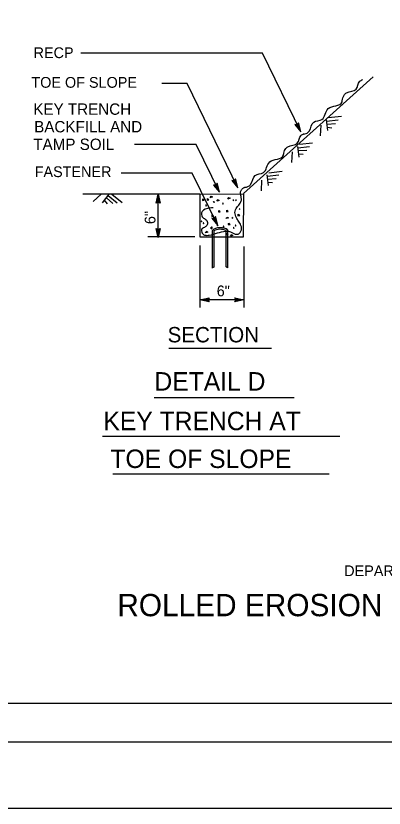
# Model space of a CAD drawing. Extents: x -894 to 866, y -472 to 714.
# Drawn here: x 221 to 460, y -472 to 43 of the extents above; entities that cross this region are included whole.
import ezdxf

# ---------------------------------------------------------------- set-up
doc = ezdxf.new("R2010")
doc.units = 0
for name, color, linetype in [('10 Sheet Format', 7, 'Continuous'), ('56 Stage 3 Anno', 7, 'Continuous'), ('57 Undefined', 7, 'Continuous'), ('58 Soundwalls', 7, 'Continuous'), ('60 Nongeo Data', 7, 'Continuous'), ('border_PLOTTING-ELEMENTS', 7, 'Continuous'), ('border_rw_22x34_Cut_Lines', 7, 'Continuous'), ('border_SHEET', 7, 'Continuous')]:
    doc.layers.add(name, color=color, linetype=linetype)

msp = doc.modelspace()

# ---------------------------------------------------------------- linework, layer by layer
at = {"layer": '56 Stage 3 Anno'}
for p, q in [((381.09, 18.43), (263, 18.43)), ((405.92, -32.69), (381.09, 18.43)), ((331.95, -1.19), (315.53, -1.19)), ((364.92, -69.08), (331.95, -1.19)), ((403.65, -28.1), (402.12, -27.98)), ((402.12, -27.98), (402.12, -27.98)), ((402.12, -27.98), (405.92, -32.69)), ((402.53, -28.02), (405.32, -31.47)), ((402.95, -28.07), (404.71, -30.25)), ((403.33, -28.07), (404.11, -29.03)), ((404.48, -26.81), (403.65, -28.1)), ((404.11, -29.03), (403.82, -27.85)), ((404.71, -30.25), (404.03, -27.49)), ((405.32, -31.46), (404.26, -27.18)), ((405.92, -32.69), (404.48, -26.81)), ((404.48, -26.82), (404.48, -26.82)), ((405.92, -32.69), (405.92, -32.69)), ((337.86, -40.81), (297.79, -40.81)), ((353, -71.97), (337.86, -40.81)), ((335.35, -59.52), (289.22, -59.52)), ((351.89, -93.58), (335.35, -59.52)), ((351.55, -66.1), (350.73, -67.39)), ((351.79, -69.54), (351.11, -66.77)), ((352.4, -70.75), (351.34, -66.46)), ((353, -71.97), (351.55, -66.1)), ((351.55, -66.1), (351.55, -66.1)), ((362.65, -64.49), (361.12, -64.37)), ((361.12, -64.37), (361.12, -64.37)), ((361.12, -64.37), (364.92, -69.08)), ((361.53, -64.41), (364.32, -67.86)), ((361.95, -64.46), (363.71, -66.64)), ((362.33, -64.46), (363.11, -65.42)), ((363.48, -63.21), (362.65, -64.49)), ((363.11, -65.42), (362.82, -64.24)), ((363.71, -66.64), (363.03, -63.88)), ((364.32, -67.85), (363.26, -63.57)), ((364.92, -69.08), (363.48, -63.21)), ((363.48, -63.21), (363.48, -63.21)), ((350.73, -67.39), (349.2, -67.27)), ((349.2, -67.27), (349.2, -67.27)), ((349.2, -67.27), (353, -71.97)), ((349.61, -67.3), (352.4, -70.76)), ((350.03, -67.35), (351.79, -69.54)), ((350.41, -67.36), (351.19, -68.32)), ((351.19, -68.32), (350.9, -67.14)), ((353, -71.97), (353, -71.97)), ((364.92, -69.08), (364.92, -69.08)), ((311.86, -79.14), (313.18, -73.23)), ((312.21, -78.93), (313.18, -74.59)), ((312.56, -78.7), (313.18, -75.95)), ((313.18, -101.36), (313.18, -73.23)), ((313.18, -73.23), (313.18, -73.23)), ((313.18, -73.23), (314.49, -79.14)), ((313.18, -74.6), (314.13, -78.91)), ((313.18, -75.95), (313.79, -78.73)), ((313.18, -78.35), (311.86, -79.14)), ((311.86, -79.14), (311.86, -79.14)), ((312.9, -78.52), (313.17, -77.31)), ((313.17, -77.31), (313.44, -78.5)), ((314.49, -79.14), (313.18, -78.35)), ((314.49, -79.14), (314.49, -79.14)), ((349.62, -88.99), (348.09, -88.87)), ((348.09, -88.87), (348.09, -88.87)), ((348.09, -88.87), (351.89, -93.58)), ((348.5, -88.91), (351.29, -92.36)), ((348.92, -88.96), (350.68, -91.14)), ((349.3, -88.96), (350.08, -89.92)), ((350.45, -87.71), (349.62, -88.99)), ((350.08, -89.92), (349.79, -88.74)), ((350.68, -91.14), (350, -88.38)), ((351.29, -92.35), (350.23, -88.07)), ((351.89, -93.58), (350.45, -87.71)), ((350.45, -87.71), (350.45, -87.71)), ((313.18, -101.36), (311.87, -95.45)), ((311.87, -95.45), (311.87, -95.45)), ((311.87, -95.45), (313.18, -96.24)), ((313.17, -99.99), (312.22, -95.68)), ((313.18, -98.64), (312.56, -95.86)), ((313.18, -97.28), (312.92, -96.09)), ((313.18, -96.24), (314.5, -95.45)), ((314.5, -95.45), (313.18, -101.36)), ((314.15, -95.67), (313.18, -100)), ((313.79, -95.9), (313.18, -98.64)), ((313.45, -96.07), (313.18, -97.28)), ((314.5, -95.45), (314.5, -95.45)), ((351.89, -93.58), (351.89, -93.58)), ((337.11, -101.02), (306.4, -101.02)), ((313.18, -101.36), (313.18, -101.36)), ((340.36, -106.64), (340.36, -146.9)), ((368.9, -107.15), (368.9, -146.9)), ((340.36, -141.9), (346.27, -140.59)), ((368.9, -141.9), (340.36, -141.9)), ((346.27, -143.22), (340.36, -141.9)), ((340.36, -141.9), (340.36, -141.9)), ((346.05, -142.87), (341.72, -141.9)), ((341.73, -141.9), (346.03, -140.94)), ((343.08, -141.9), (345.86, -141.28)), ((345.82, -142.51), (343.08, -141.9)), ((344.44, -141.9), (345.63, -141.64)), ((345.65, -142.17), (344.44, -141.9)), ((346.27, -140.59), (345.48, -141.9)), ((345.48, -141.9), (346.27, -143.22)), ((346.27, -140.59), (346.27, -140.59)), ((346.27, -143.22), (346.27, -143.22)), ((363.78, -141.9), (362.99, -140.58)), ((362.99, -140.58), (362.99, -140.58)), ((362.99, -140.58), (368.9, -141.9)), ((368.9, -141.9), (362.99, -143.21)), ((362.99, -143.21), (363.78, -141.9)), ((362.99, -143.21), (362.99, -143.21)), ((363.21, -140.93), (367.54, -141.9)), ((367.53, -141.9), (363.22, -142.85)), ((366.18, -141.9), (363.4, -142.51)), ((363.44, -141.28), (366.18, -141.9)), ((363.61, -141.62), (364.82, -141.9)), ((364.82, -141.9), (363.63, -142.16)), ((368.9, -141.9), (368.9, -141.9))]:
    msp.add_line(p, q, dxfattribs=at)
at = {"layer": '57 Undefined'}
msp.add_line((320.21, -173.37), (386.87, -173.37), dxfattribs=at)
for points in [[(310.6, -205.38), (401.6, -205.38)], [(276.92, -230.55), (431.34, -230.55)], [(283.78, -255.14), (424.47, -255.14)]]:
    msp.add_lwpolyline(points, dxfattribs=at)
at = {"layer": '58 Soundwalls'}
for p, q in [((422.42, -24.87), (423.34, -31.77)), ((422.71, -25.74), (430.3, -24.9)), ((423.83, -23.44), (432.32, -22.5)), ((418.94, -28.39), (418.63, -35.36)), ((423.04, -27.57), (428.47, -27.24)), ((423.17, -29.69), (426.14, -29.95)), ((405.11, -40.76), (413.59, -39.82)), ((400.22, -45.7), (399.91, -52.68)), ((403.69, -42.18), (404.62, -49.08)), ((403.99, -43.06), (411.57, -42.22)), ((404.32, -44.88), (409.75, -44.55)), ((404.45, -47), (407.42, -47.26)), ((383.84, -60.63), (384.76, -67.53)), ((384.13, -61.51), (391.72, -60.67)), ((385.25, -59.21), (393.74, -58.27)), ((380.37, -64.15), (380.06, -71.13)), ((384.46, -63.33), (389.89, -63)), ((384.59, -65.45), (387.56, -65.71)), ((276.11, -73.21), (270.93, -77.9)), ((281.05, -73.21), (276.79, -78.72)), ((278.15, -77.13), (280.06, -79.43)), ((279.57, -75.55), (283.62, -79.18)), ((280.63, -74.03), (286.57, -78.84)), ((283.06, -73.22), (289.69, -78.59)), ((342.5, -76.5), (341.77, -76.72)), ((341.92, -76.57), (341.92, -77.3)), ((341.92, -77.3), (343.09, -77.16)), ((343.09, -77.16), (342.5, -76.5)), ((345.56, -76.28), (344.84, -76.5)), ((344.98, -76.36), (344.98, -77.08)), ((344.98, -77.08), (346.15, -76.94)), ((346.15, -76.94), (345.56, -76.28)), ((347.02, -75.48), (347.6, -74.54)), ((348.55, -74.97), (347.02, -75.48)), ((347.46, -74.39), (348.55, -74.97)), ((351.39, -77.74), (351.98, -76.79)), ((352.92, -77.23), (351.39, -77.74)), ((351.83, -76.65), (352.92, -77.23)), ((358.46, -76.36), (359.05, -75.41)), ((359.99, -75.85), (358.46, -76.36)), ((358.9, -75.26), (359.99, -75.85)), ((362.22, -76.9), (361.82, -77.08)), ((361.89, -77.01), (362.18, -77.45)), ((362.18, -77.45), (362.25, -76.86)), ((362.25, -76.86), (362.18, -76.94)), ((363.89, -76.9), (363.49, -77.08)), ((363.56, -77.01), (363.86, -77.45)), ((363.86, -77.45), (363.93, -76.86)), ((363.93, -76.86), (363.86, -76.94)), ((344.69, -80.36), (344.03, -80.36)), ((344.11, -80.28), (344.33, -80.94)), ((344.33, -80.94), (344.69, -80.36)), ((348.92, -77.96), (349.28, -78.46)), ((348.92, -77.96), (349.72, -78.17)), ((349.28, -78.46), (349.79, -78.39)), ((349.79, -78.39), (349.72, -78.17)), ((355.37, -79.08), (354.96, -79.26)), ((355.04, -79.19), (355.33, -79.63)), ((355.33, -79.63), (355.4, -79.05)), ((355.4, -79.05), (355.33, -79.12)), ((348.63, -86.9), (347.9, -87.12)), ((348.04, -86.97), (348.04, -87.7)), ((348.04, -87.7), (349.21, -87.56)), ((349.21, -87.56), (348.63, -86.9)), ((353, -83.92), (352.27, -84.14)), ((352.41, -83.99), (352.41, -84.72)), ((352.41, -84.72), (353.58, -84.57)), ((353.58, -84.57), (353, -83.92)), ((358.17, -83.85), (357.44, -84.06)), ((357.59, -83.92), (357.59, -84.65)), ((357.59, -84.65), (358.75, -84.5)), ((358.75, -84.5), (358.17, -83.85)), ((365.6, -86.46), (364.88, -86.68)), ((365.02, -86.54), (365.02, -87.27)), ((365.02, -87.27), (366.19, -87.12)), ((366.19, -87.12), (365.6, -86.46)), ((366.22, -82.72), (365.82, -82.9)), ((365.9, -82.83), (366.19, -83.26)), ((366.19, -83.26), (366.26, -82.68)), ((366.26, -82.68), (366.19, -82.76)), ((341.45, -90.65), (341.05, -90.83)), ((341.12, -90.76), (341.41, -91.19)), ((341.41, -91.19), (341.48, -90.61)), ((341.48, -90.61), (341.41, -90.68)), ((342.76, -91.88), (342.36, -92.06)), ((342.43, -91.99), (342.72, -92.43)), ((342.72, -92.43), (342.79, -91.85)), ((342.79, -91.85), (342.72, -91.92)), ((358.84, -88.59), (357.31, -89.09)), ((357.34, -89.09), (357.92, -88.15)), ((357.83, -88.09), (358.93, -88.67)), ((359.34, -92.21), (358.61, -92.43)), ((358.75, -92.28), (358.75, -93.01)), ((359.92, -92.87), (359.34, -92.21)), ((361.56, -88.46), (361.16, -88.65)), ((361.23, -88.57), (361.52, -89.01)), ((361.52, -89.01), (361.6, -88.43)), ((361.6, -88.43), (361.52, -88.5)), ((343.89, -98.39), (344.47, -97.45)), ((345.42, -97.88), (343.89, -98.39)), ((344.33, -97.3), (345.42, -97.88)), ((348.19, -94.39), (347.31, -95.19)), ((347.31, -95.19), (348.11, -95.7)), ((348.48, -94.97), (348.11, -94.61)), ((348.11, -95.7), (348.48, -94.97)), ((351.87, -93.34), (351.47, -93.52)), ((351.54, -93.45), (351.83, -93.88)), ((351.83, -93.88), (351.9, -93.3)), ((351.9, -93.3), (351.83, -93.37)), ((355.8, -93.99), (355.4, -94.17)), ((355.48, -94.1), (355.77, -94.54)), ((355.77, -94.54), (355.84, -93.96)), ((355.84, -93.96), (355.77, -94.03)), ((358.75, -93.01), (359.92, -92.87)), ((362.44, -94.86), (362.03, -95.05)), ((362.11, -94.97), (362.4, -95.41)), ((362.4, -95.41), (362.47, -94.83)), ((362.47, -94.83), (362.4, -94.9)), ((363.6, -93.41), (363.2, -93.59)), ((363.27, -93.52), (363.56, -93.96)), ((363.56, -93.96), (363.64, -93.37)), ((363.64, -93.37), (363.56, -93.45)), ((358.03, -98.68), (357.3, -98.9)), ((357.44, -98.76), (357.44, -99.48)), ((357.44, -99.48), (358.61, -99.34)), ((358.61, -99.34), (358.03, -98.68)), ((360.28, -100.5), (360.87, -99.56)), ((361.82, -99.99), (360.28, -100.5)), ((360.72, -99.41), (361.82, -99.99))]:
    msp.add_line(p, q, dxfattribs=at)
at = {"layer": '60 Nongeo Data'}
for p, q in [((453.08, 3.01), (368.71, -72.81)), ((340.33, -73.1), (264.14, -73.1)), ((340.46, -73.19), (368.78, -72.98)), ((348.44, -121.28), (348.44, -96.74))]:
    msp.add_line(p, q, dxfattribs=at)
for points in [[(340.33, -73.1), (340.19, -100.9), (368.68, -100.89), (368.8, -72.89)], [(349.42, -97.11), (349.42, -120.55), (348.44, -121.16)], [(358.35, -96.46), (358.28, -121.16), (357.31, -120.43), (357.44, -97.23), (357.44, -96.87)]]:
    msp.add_lwpolyline(points, dxfattribs=at)
for centre, major_axis, ratio, start_param, end_param in [((353.55, -98.69), (-5.99, 0), 0.620606, 3.784193, 5.732342), ((353.64, -98.95), (5.46, 0), 0.531722, 0.800603, 2.454807)]:
    msp.add_ellipse(centre, major_axis=major_axis, ratio=ratio, start_param=start_param, end_param=end_param, dxfattribs=at)
for points in [[(432.92, -12.4), (434.03, -8.9), (435.75, -7.19), (441.9, -4.95), (444.29, 0.2), (446.25, 1.3)], [(407.52, -34.07), (409.48, -33.68), (411.38, -32.18), (414.31, -26.32), (419.7, -24.53), (423.77, -17.56), (432.73, -13.23), (432.91, -12.4)], [(394.69, -47.54), (395.81, -44.05), (397.52, -42.33), (403.67, -40.09), (406.07, -34.95), (408.03, -33.84)], [(369.63, -68.73), (371.43, -68.31), (373.33, -66.8), (376.25, -60.95), (381.64, -59.16), (385.71, -52.19), (394.67, -47.85), (394.86, -47.02)], [(367.29, -76.15), (367.17, -75.25), (366.97, -73.97), (366.8, -73.15), (366.77, -72.13), (366.92, -71.24), (367.4, -70.31), (367.8, -69.82), (368.35, -69.35), (369.09, -68.92), (369.63, -68.73)], [(365.7, -80.24), (366.56, -79.12), (367.02, -78.15), (367.29, -77.08), (367.29, -76.15)], [(348.88, -82.02), (346.7, -82.23), (341.74, -84.56), (341.89, -87.98), (343.78, -89.43), (344.8, -90.23), (344.95, -93.14), (343.85, -94.52), (341.67, -95.83), (341.38, -97.14), (341.81, -98.6), (343.42, -99.76), (346.41, -99.83), (351.8, -98.38), (356.97, -97.29), (359.67, -97.51), (361.42, -98.31), (363.24, -99.11), (365.72, -98.89), (367.03, -97.29), (367.47, -95.32), (367.03, -93.51), (365.43, -90.74), (364.11, -88.49), (363.39, -86.82), (363.09, -85.07), (364.33, -81.8), (365.28, -80.71), (365.79, -80.12)]]:
    msp.add_spline(points, degree=3, dxfattribs=at)
at = {"layer": 'border_PLOTTING-ELEMENTS'}
for points in [[(-894.04, -472.44), (865.96, -472.44), (865.96, 713.56), (-894.04, 713.56)], [(-864.04, 670.56), (835.96, 670.56), (835.96, -429.44), (-864.04, -429.44)]]:
    msp.add_lwpolyline(points, close=True, dxfattribs=at)
at = {"layer": 'border_rw_22x34_Cut_Lines'}
msp.add_lwpolyline([(-864.04, 670.56), (835.96, 670.56), (835.96, -429.44), (-864.04, -429.44)], close=True, dxfattribs=at)
at = {"layer": 'border_SHEET'}
msp.add_line((810.96, -404.44), (-814.04, -404.44), dxfattribs=at)

# ---------------------------------------------------------------- texts
at = {"layer": '10 Sheet Format'}
for s, height, p in [('DEPARTMENT OF TRANSPORTATION', 7, (434.16, -321.58)), ('ROLLED EROSION CONTROL PRODUCT', 14.5, (286.6, -347.64))]:
    msp.add_text(s, height=height, dxfattribs=at).set_placement(p)
at = {"layer": '57 Undefined'}
for s, height, p in [('RECP', 7, (232.19, 15.28)), ('TOE OF SLOPE', 7, (230.74, -4)), ('KEY TRENCH', 7.382, (231.99, -21.57)), ('BACKFILL AND', 7.3819, (232.56, -33.01)), ('TAMP SOIL', 7.382, (231.99, -44.45)), ('FASTENER', 7, (232.89, -62.08)), ('6"', 7, (351.27, -139.58)), ('SECTION', 10, (319.34, -169.57))]:
    msp.add_text(s, height=height, dxfattribs=at).set_placement(p)
msp.add_text('6"', height=7, rotation=90, dxfattribs=at).set_placement((311.43, -92.65))
at = {"layer": '60 Nongeo Data'}
for s, p in [('DETAIL D', (310.74, -200.92)), ('KEY TRENCH AT', (277.56, -226.66)), ('TOE OF SLOPE', (282.14, -251.25))]:
    msp.add_text(s, height=12, dxfattribs=at).set_placement(p)

doc.saveas('drawing.dxf')
